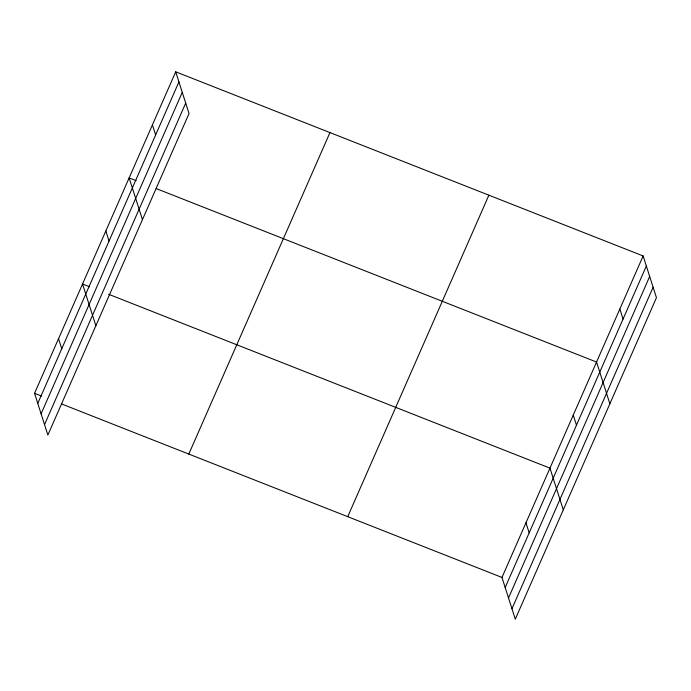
<?xml version="1.0" encoding="UTF-8"?>
<svg xmlns="http://www.w3.org/2000/svg" width="691" height="691" viewBox="0 0 691 691"><rect width="100%" height="100%" fill="white"/><g stroke="black" fill="none" stroke-linecap="round" stroke-linejoin="round"><path stroke-width="1.04" d="M175.713 71.821L189.032 113.557L47.869 435.045L34.55 393.309L175.713 71.821L643.131 255.955L656.45 297.691L515.287 619.179L501.968 577.443L643.131 255.955M37.763 403.389L178.926 81.901M41.097 413.831L182.26 92.344M44.535 424.602L185.698 103.114M188.798 454.073L329.961 132.586M347.72 516.678L488.882 195.19M505.181 587.523L646.344 266.026M508.516 597.965L649.678 276.478M511.953 608.736L653.116 287.24M136.144 180.671L129.131 177.915L142.45 219.652M156.175 188.565L596.549 362.041L609.868 403.786M89.554 286.765L82.549 284.001L95.868 325.746M108.591 294.262L549.958 468.135L563.286 509.872M34.55 393.309L41.564 396.073M61.594 403.959L501.968 577.443M619.836 308.998L623.057 319.078M573.254 415.092L576.467 425.164M525.963 522.785L529.176 532.865M152.417 124.864L155.639 134.944M105.835 230.958L109.057 241.038M58.545 338.659L61.767 348.73"/></g></svg>
